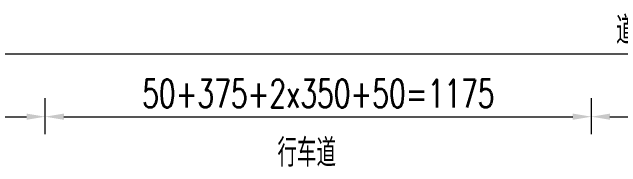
# Model space of a CAD drawing. Extents: x -1568 to -728, y -1287 to -990.
# Drawn here: x -1425.6 to -1360.1, y -1156.8 to -1140.1 of the extents above; entities that cross this region are included whole.
import ezdxf

# ---------------------------------------------------------------- set-up
doc = ezdxf.new("R2010")
doc.units = 0
doc.header["$LTSCALE"] = 5
doc.layers.get('Defpoints').update_dxf_attribs({"linetype": 'CONTINUOUS'})
doc.layers.add('文字', color=7, linetype='CONTINUOUS')
doc.layers.add('标注', color=4, linetype='CONTINUOUS', lineweight=15)
doc.styles.get("Standard").update_dxf_attribs({"font": 'simplex1.shx', "width": 0.7, "bigfont": 'hztxt.shx'})
doc.dimstyles.new('比例1：200', dxfattribs={"dimtxt": 3, "dimasz": 2, "dimexe": 2, "dimexo": 1, "dimgap": 1, "dimtad": 1, "dimlfac": 20, "dimzin": 13, "dimdsep": 46, "dimtxsty": 'Standard', "dimcen": -0.09, "dimclrd": 256, "dimclre": 256, "dimclrt": 7, "dimaunit": 1, "dimadec": 0, "dimazin": 2, "dimtfac": 0.0005, "dimtix": 1, "dimtmove": 2, "dimatfit": 3, "dimfxl": 0, "dimtolj": 1, "dimtzin": 13, "dimlwd": -1, "dimlwe": -1, "dimarcsym": 0})

# ---------------------------------------------------------------- blocks, each defined once
blk = doc.blocks.new('*D22')
at = {"layer": 'Defpoints', "color": 0}
for p in [(-1422.019, -1151.383), (-1442.019, -1154.247), (-1422.019, -1154.247)]:
    blk.add_point(p, dxfattribs=at)
at = {"layer": '标注'}
for p, q in [((-1442.019, -1153.247), (-1442.019, -1149.383)), ((-1422.019, -1153.247), (-1422.019, -1149.383)), ((-1440.019, -1151.383), (-1424.019, -1151.383))]:
    blk.add_line(p, q, dxfattribs=at)
for points in [[(-1440.019, -1151.049), (-1440.019, -1151.716), (-1442.019, -1151.383)], [(-1424.019, -1151.049), (-1424.019, -1151.716), (-1422.019, -1151.383)]]:
    blk.add_solid(points, dxfattribs=at)
at = {"layer": '标注', "color": 7, "insert": (-1432.019, -1148.883), "char_height": 3, "attachment_point": 5}
blk.add_mtext('\\A1;400', dxfattribs=at)
blk = doc.blocks.new('*D23')
at = {"layer": 'Defpoints', "color": 0}
for p in [(-1363.269, -1151.383), (-1422.019, -1154.247), (-1363.269, -1154.247)]:
    blk.add_point(p, dxfattribs=at)
at = {"layer": '标注'}
for p, q in [((-1422.019, -1153.247), (-1422.019, -1149.383)), ((-1363.269, -1153.247), (-1363.269, -1149.383)), ((-1420.019, -1151.383), (-1365.269, -1151.383))]:
    blk.add_line(p, q, dxfattribs=at)
for points in [[(-1420.019, -1151.049), (-1420.019, -1151.716), (-1422.019, -1151.383)], [(-1365.269, -1151.049), (-1365.269, -1151.716), (-1363.269, -1151.383)]]:
    blk.add_solid(points, dxfattribs=at)
at = {"layer": '标注', "color": 7, "insert": (-1392.644, -1148.883), "char_height": 3, "attachment_point": 5}
blk.add_mtext('\\A1;50+375+2x350+50=1175', dxfattribs=at)
blk = doc.blocks.new('*D24')
at = {"layer": 'Defpoints', "color": 0}
for p in [(-1343.269, -1151.383), (-1363.269, -1154.247), (-1343.269, -1154.247)]:
    blk.add_point(p, dxfattribs=at)
at = {"layer": '标注'}
for p, q in [((-1363.269, -1153.247), (-1363.269, -1149.383)), ((-1343.269, -1153.247), (-1343.269, -1149.383)), ((-1361.269, -1151.383), (-1345.269, -1151.383))]:
    blk.add_line(p, q, dxfattribs=at)
for points in [[(-1361.269, -1151.049), (-1361.269, -1151.716), (-1363.269, -1151.383)], [(-1345.269, -1151.049), (-1345.269, -1151.716), (-1343.269, -1151.383)]]:
    blk.add_solid(points, dxfattribs=at)
at = {"layer": '标注', "color": 7, "insert": (-1353.269, -1148.883), "char_height": 3, "attachment_point": 5}
blk.add_mtext('\\A1;400', dxfattribs=at)
blk = doc.blocks.new('*D26')
at = {"layer": 'Defpoints', "color": 0}
for p in [(-1240.769, -1144.603), (-1465.769, -1154.247), (-1240.769, -1154.247)]:
    blk.add_point(p, dxfattribs=at)
at = {"layer": '标注'}
for p, q in [((-1465.769, -1153.247), (-1465.769, -1142.603)), ((-1240.769, -1153.247), (-1240.769, -1142.603)), ((-1463.769, -1144.603), (-1242.769, -1144.603))]:
    blk.add_line(p, q, dxfattribs=at)
for points in [[(-1463.769, -1144.27), (-1463.769, -1144.937), (-1465.769, -1144.603)], [(-1242.769, -1144.27), (-1242.769, -1144.937), (-1240.769, -1144.603)]]:
    blk.add_solid(points, dxfattribs=at)
at = {"layer": '标注', "color": 7, "insert": (-1353.269, -1142.103), "char_height": 3, "attachment_point": 5}
blk.add_mtext('\\A1;道路总宽45m', dxfattribs=at)

msp = doc.modelspace()

# ---------------------------------------------------------------- texts
at = {"layer": '文字', "width": 0.7}
msp.add_text('行车道', height=3, dxfattribs=at).set_placement((-1397.04003, -1156.76634))

# ---------------------------------------------------------------- dimensions: what is measured, and where the dimension line sits
at = {"layer": '标注'}
for base, p1, p2, text, picture, middle in [((-1240.7689, -1144.60328), (-1465.7689, -1154.24719), (-1240.7689, -1154.24719), '道路总宽45m', '*D26', (-1353.2689, -1142.10328)), ((-1363.2689, -1151.38273), (-1422.0189, -1154.24719), (-1363.2689, -1154.24719), '50+375+2x350+50=1175', '*D23', (-1392.6439, -1148.88273)), ((-1343.2689, -1151.38273), (-1363.2689, -1154.24719), (-1343.2689, -1154.24719), '400', '*D24', (-1353.2689, -1148.88273))]:
    dim = msp.add_linear_dim(base=base, p1=p1, p2=p2, text=text, dimstyle='比例1：200', override={"dimtxsty": 'Standard'}, dxfattribs=at)
    dim.commit()
    dim.dimension.update_dxf_attribs({"geometry": picture, "text_midpoint": middle})
dim = msp.add_linear_dim(base=(-1422.0189, -1151.38273), p1=(-1442.0189, -1154.24719), p2=(-1422.0189, -1154.24719), dimstyle='比例1：200', override={"dimtxsty": 'Standard'}, dxfattribs=at)
dim.commit()
dim.dimension.update_dxf_attribs({"geometry": '*D22', "text_midpoint": (-1432.0189, -1148.88273)})

doc.saveas('drawing.dxf')
